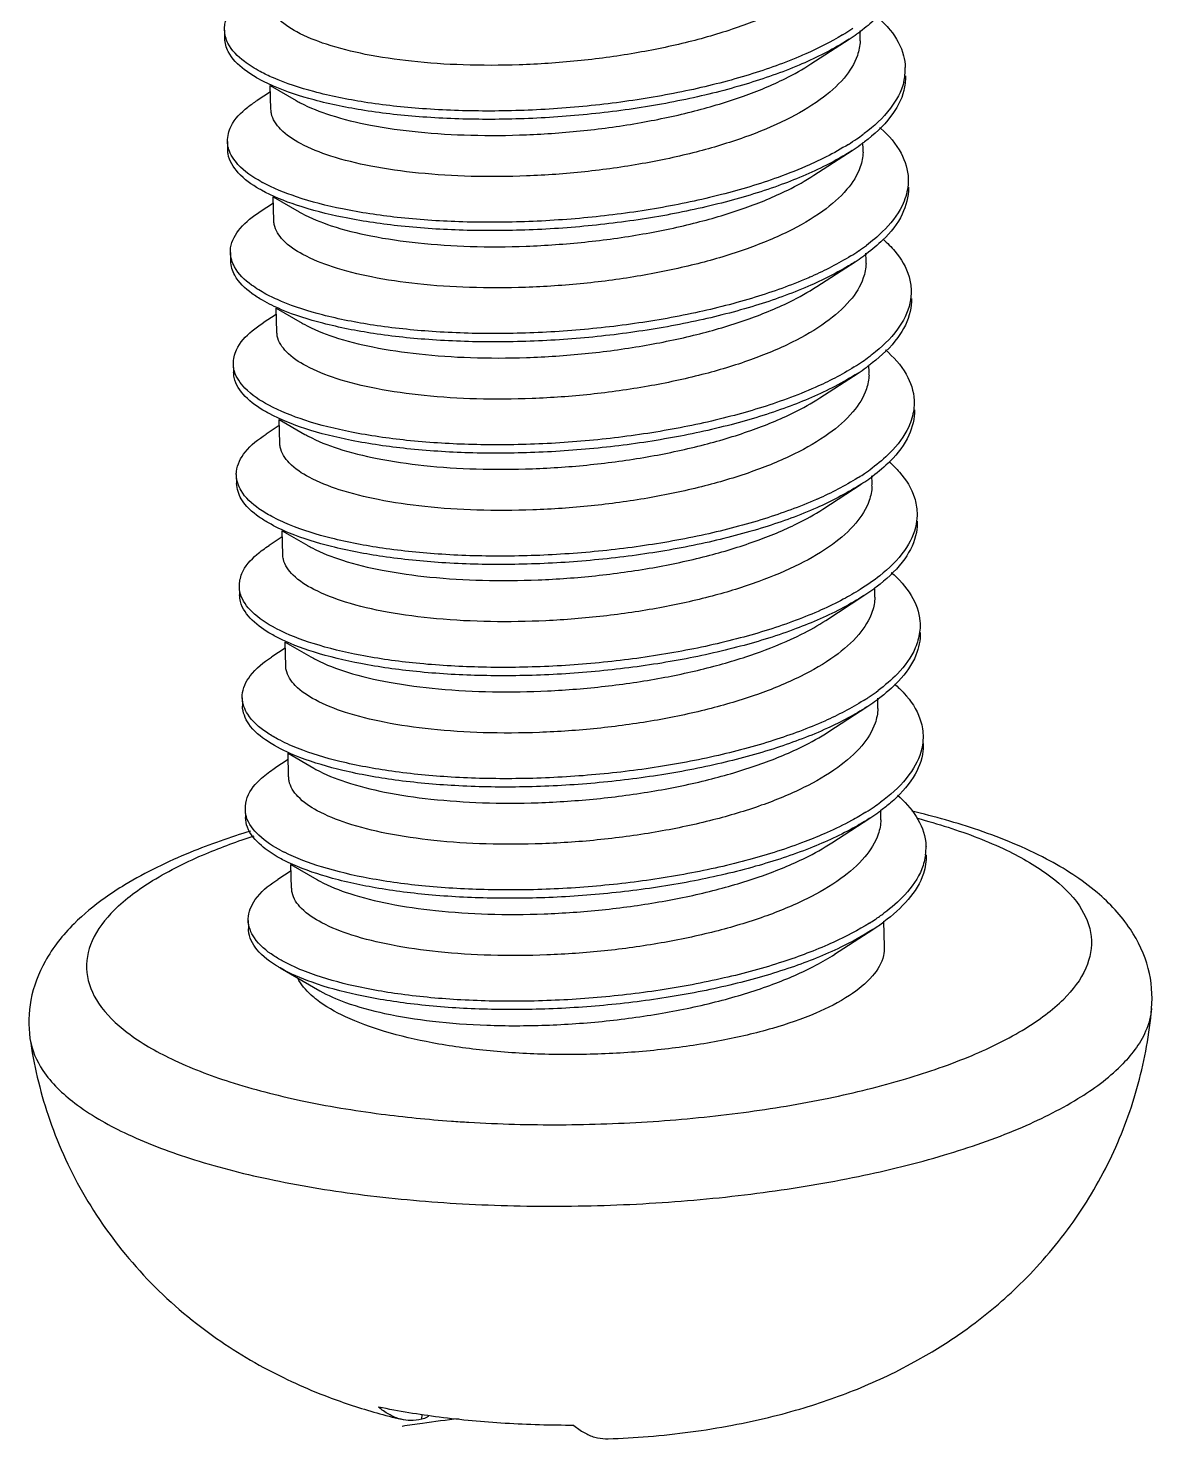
# Model space of a CAD drawing. Header units: millimetres. Extents: x 1779 to 2074, y -741 to -536.
# Drawn here: x 1887.199 to 1890.624, y -728.428 to -724.134 of the extents above; entities that cross this region are included whole.
import ezdxf

# ---------------------------------------------------------------- set-up
doc = ezdxf.new("R2010")
doc.units = ezdxf.units.MM
doc.layers.add('3_ALL_AXES', color=7, linetype='Continuous')

msp = doc.modelspace()

# ---------------------------------------------------------------- linework, layer by layer
at = {"color": 7, "linetype": 'Continuous'}
for p, q in [((1887.7968, -724.1399), (1887.7975, -724.1653)), ((1889.5833, -724.243), (1889.6996, -724.1675)), ((1887.9369, -724.3278), (1887.8966, -724.3539)), ((1887.9364, -724.309), (1888.015, -724.3543)), ((1887.8058, -724.4787), (1887.8065, -724.5041)), ((1889.5923, -724.5818), (1889.7086, -724.5063)), ((1887.9459, -724.6665), (1887.9056, -724.6927)), ((1887.9454, -724.6478), (1888.0241, -724.6931)), ((1887.8149, -724.8174), (1887.8155, -724.8428)), ((1889.6013, -724.9206), (1889.7176, -724.8451)), ((1887.9549, -725.0053), (1887.9146, -725.0314)), ((1887.9544, -724.9865), (1888.0331, -725.0319)), ((1887.8239, -725.1562), (1887.8246, -725.1816)), ((1889.6103, -725.2593), (1889.7267, -725.1838)), ((1887.9639, -725.344), (1887.9236, -725.3702)), ((1887.9634, -725.3253), (1888.0421, -725.3706)), ((1887.8329, -725.4949), (1887.8336, -725.5203)), ((1889.6194, -725.5981), (1889.7357, -725.5226)), ((1887.9729, -725.6828), (1887.9327, -725.7089)), ((1887.9725, -725.6641), (1888.0511, -725.7094)), ((1887.8419, -725.8337), (1887.8426, -725.8591)), ((1889.6284, -725.9368), (1889.7447, -725.8613)), ((1887.9815, -726.0028), (1888.0602, -726.0481)), ((1887.982, -726.0216), (1887.9417, -726.0477)), ((1887.8509, -726.1725), (1887.8516, -726.1979)), ((1889.6374, -726.2756), (1889.7537, -726.2001)), ((1887.9905, -726.3416), (1888.0692, -726.3869)), ((1887.991, -726.3603), (1887.9507, -726.3865)), ((1887.86, -726.5112), (1887.8606, -726.5366)), ((1889.6464, -726.6144), (1889.7627, -726.5389)), ((1887.9995, -726.6803), (1888.0782, -726.7257)), ((1888, -726.6991), (1887.9597, -726.7252)), ((1887.869, -726.85), (1887.8697, -726.8754)), ((1889.6554, -726.9531), (1889.7718, -726.8776)), ((1887.9669, -726.9951), (1888.0872, -727.0644)), ((1889.8395, -728.2252), (1889.8994, -728.193)), ((1889.8994, -728.193), (1889.9437, -728.1687)), ((1888.3979, -728.3689), (1888.3993, -728.3539))]:
    msp.add_line(p, q, dxfattribs=at)
for centre, radius, start, end in [((1889.2639, -723.4686), 0.8018, 301.2179, 301.8058), ((1889.309, -723.5407), 0.7167, 301.776, 304.1068), ((1889.3404, -723.6125), 0.6611, 302.9069, 305.4063), ((1889.3788, -723.667), 0.5945, 305.432, 306.6727), ((1889.5863, -724.1668), 0.1468, 357.6862, 1.1945), ((1889.7022, -724.2584), 0.1682, 346.3402, 1.4403), ((1889.3599, -723.9426), 0.641, 304.4959, 306.5108), ((1889.3247, -723.8913), 0.7032, 301.9868, 304.485), ((1889.3421, -723.9417), 0.6732, 302.9879, 305.5114), ((1889.3675, -723.9776), 0.6291, 305.5304, 306.5003), ((1889.5953, -724.5055), 0.1468, 357.649, 1.1581), ((1888.1526, -724.1576), 0.5066, 241.2122, 241.6898), ((1889.3833, -724.301), 0.6167, 304.0537, 306.7071), ((1889.3217, -724.21), 0.7265, 301.7776, 304.0536), ((1889.3561, -724.2863), 0.6655, 302.9054, 305.3774), ((1889.3972, -724.3447), 0.5942, 305.4039, 306.6764), ((1889.6044, -724.8443), 0.1467, 357.683, 1.1942), ((1889.3814, -724.6253), 0.6347, 304.4637, 306.571), ((1889.3443, -724.571), 0.7005, 301.9564, 304.4534), ((1889.3628, -724.6232), 0.6684, 302.981, 305.5149), ((1889.3894, -724.6607), 0.6224, 305.5347, 306.5386), ((1889.6116, -725.183), 0.1485, 357.7426, 1.1502), ((1889.3993, -724.9755), 0.6203, 304.004, 306.6798), ((1889.3136, -724.8466), 0.7751, 302.1008, 302.4145), ((1889.3433, -724.8929), 0.7202, 302.3971, 304.0226), ((1889.3705, -724.9584), 0.672, 302.9116, 305.3469), ((1889.4147, -725.0212), 0.5952, 305.3742, 306.6781), ((1889.6227, -725.5218), 0.1465, 357.6776, 1.1843), ((1889.3831, -725.304), 0.6644, 302.9716, 305.5123), ((1889.4109, -725.3433), 0.6162, 305.533, 306.5717), ((1889.6297, -725.8606), 0.1484, 357.7404, 1.1503), ((1888.1964, -725.4966), 0.5244, 242.2763, 242.6662), ((1889.3405, -725.5385), 0.7583, 302.1028, 303.0296), ((1889.3642, -725.5748), 0.7149, 303.0257, 303.9957), ((1889.4142, -725.6484), 0.626, 303.9628, 306.644), ((1889.4298, -725.6941), 0.6007, 305.3332, 306.6802), ((1889.3727, -725.6127), 0.7001, 302.9668, 305.2852), ((1889.6407, -726.1993), 0.1465, 357.6769, 1.1794), ((1889.3818, -725.9279), 0.6982, 301.8922, 304.3718), ((1889.4234, -725.9888), 0.6245, 304.3804, 306.6639), ((1889.4365, -726.0313), 0.6034, 305.5054, 306.6339), ((1889.4049, -725.9866), 0.6581, 302.9407, 305.4826), ((1889.648, -726.5381), 0.1482, 357.7288, 1.1511), ((1888.2112, -726.1802), 0.5175, 242.2416, 243.3707), ((1889.7702, -726.6285), 0.1635, 352.342, 1.0692), ((1889.3671, -726.2298), 0.7421, 302.0951, 303.6562), ((1889.409, -726.318), 0.667, 302.9532, 306.489), ((1889.4228, -726.3126), 0.6422, 303.6096, 306.5897), ((1889.0059, -732.7242), 4.3849, 97.9477, 98.7584), ((1889.0316, -732.9104), 4.5728, 96.5481, 97.9433)]:
    msp.add_arc(centre, radius, start, end, dxfattribs=at)
for points, start_tangent, end_tangent in [([(1889.8622, -723.9408), (1889.8623, -723.9469), (1889.8408, -724.0273), (1889.7793, -724.1058), (1889.7339, -724.1438)], (0.030602, -0.999532), (-0.801993, -0.597333)), ([(1889.6749, -723.947), (1889.6008, -724.0138), (1889.4944, -724.0763), (1889.3614, -724.1312), (1889.2104, -724.176), (1889.0467, -724.2102), (1888.872, -724.2338), (1888.6944, -724.2457), (1888.524, -724.2459), (1888.3661, -724.2349), (1888.2259, -724.2137), (1888.1076, -724.1832), (1888.017, -724.1452), (1887.9572, -724.1014), (1887.9305, -724.0537), (1887.9295, -724.0423)], (-0.644966, -0.764211), (-0.005676, 0.999984)), ([(1887.7972, -724.1399), (1887.7983, -724.1216), (1887.8299, -724.0629), (1887.8875, -724.0151)], (-0.0454, 0.998969), (0.841801, 0.539788)), ([(1889.785, -724.0989), (1889.8244, -724.1399), (1889.8654, -724.2179), (1889.8703, -724.2542)], (0.749333, -0.662193), (0.024766, -0.999693)), ([(1887.8076, -724.18), (1887.7972, -724.1399)], (-0.43724, 0.899345), (-0.0454, 0.998969)), ([(1889.6794, -724.1543), (1889.5676, -724.2121)], (-0.85518, -0.518332), (-0.914139, -0.405401)), ([(1887.8947, -724.285), (1887.8581, -724.2609), (1887.8083, -724.2054), (1887.7979, -724.1653)], (-0.86583, 0.500339), (-0.0454, 0.998969)), ([(1887.9055, -724.266), (1887.8575, -724.2355), (1887.8076, -724.18)], (-0.880791, 0.473504), (-0.43724, 0.899345)), ([(1889.6996, -724.1675), (1889.6801, -724.1797), (1889.5472, -724.2466), (1889.3859, -724.3042), (1889.2025, -724.3507), (1889.0044, -724.3846), (1888.7993, -724.4051), (1888.5955, -724.4117), (1888.4009, -724.4046), (1888.2234, -724.3846), (1888.0699, -724.3527), (1887.9465, -724.3108), (1887.8947, -724.285)], (-0.839251, -0.543745), (-0.86583, 0.500339)), ([(1889.733, -724.1727), (1889.7247, -724.2169), (1889.6839, -724.2858)], (-0.04021, -0.999191), (-0.644966, -0.764211)), ([(1889.5676, -724.2121), (1889.5466, -724.2212), (1889.3852, -724.2788), (1889.2019, -724.3253), (1889.0037, -724.3592), (1888.7987, -724.3797), (1888.5948, -724.3863), (1888.4003, -724.3792), (1888.2227, -724.3592), (1888.0692, -724.3273), (1887.9458, -724.2854), (1887.9055, -724.266)], (-0.914139, -0.405401), (-0.880791, 0.473504)), ([(1888.015, -724.3544), (1888.0278, -724.3613), (1888.1198, -724.3987), (1888.2415, -724.429), (1888.3868, -724.4499), (1888.5471, -724.4598), (1888.7164, -724.4585), (1888.8913, -724.4458), (1889.0657, -724.4213), (1889.2296, -724.386), (1889.3778, -724.3409), (1889.5052, -724.2873), (1889.5833, -724.2431)], (0.869453, -0.494016), (0.83819, 0.545378)), ([(1889.6839, -724.2858), (1889.611, -724.3517), (1889.5081, -724.4128), (1889.3811, -724.4662), (1889.2336, -724.5111), (1889.0696, -724.5465), (1888.8941, -724.5712), (1888.7172, -724.584), (1888.5481, -724.5851), (1888.3881, -724.575), (1888.2425, -724.5539), (1888.1204, -724.5232), (1888.0283, -724.4852), (1887.9679, -724.4419), (1887.9398, -724.394), (1887.9386, -724.3811)], (-0.644966, -0.764211), (-0.005313, 0.999986)), ([(1889.871, -724.2796), (1889.8663, -724.3235), (1889.8258, -724.4034), (1889.7462, -724.4801), (1889.7417, -724.4834)], (0.024766, -0.999693), (-0.803825, -0.594866)), ([(1889.8656, -724.2981), (1889.8251, -724.378), (1889.7455, -724.4547), (1889.7412, -724.4578)], (-0.237232, -0.971453), (-0.803615, -0.595149)), ([(1887.8061, -724.4787), (1887.8171, -724.4326), (1887.8676, -724.3747), (1887.8966, -724.354)], (-0.005447, 0.999985), (0.838112, 0.545498)), ([(1889.7919, -724.436), (1889.7957, -724.4393), (1889.8577, -724.5149), (1889.8796, -724.5929)], (0.75379, -0.657115), (0.027616, -0.999619)), ([(1887.8096, -724.5018), (1887.8072, -724.4915), (1887.8061, -724.4787)], (-0.289952, 0.957041), (-0.005447, 0.999985)), ([(1889.6972, -724.4877), (1889.6299, -724.5256), (1889.5787, -724.5499)], (-0.847953, -0.530071), (-0.913042, -0.407866)), ([(1887.9037, -724.6238), (1887.8388, -724.5741), (1887.8078, -724.5169), (1887.8068, -724.5041)], (-0.869784, 0.493433), (-0.005447, 0.999985)), ([(1887.9087, -724.6016), (1887.8381, -724.5487), (1887.8096, -724.5018)], (-0.876404, 0.481577), (-0.289952, 0.957041)), ([(1889.7086, -724.5063), (1889.6305, -724.551), (1889.4835, -724.6138), (1889.311, -724.6663), (1889.1197, -724.7071), (1888.9173, -724.7347), (1888.7118, -724.7487), (1888.5114, -724.7488), (1888.3239, -724.7355), (1888.1568, -724.7097), (1888.0168, -724.6729), (1887.9093, -724.627), (1887.9037, -724.6238)], (-0.838578, -0.544782), (-0.869784, 0.493433)), ([(1889.742, -724.5115), (1889.7335, -724.5562), (1889.6929, -724.6246)], (-0.040855, -0.999165), (-0.644966, -0.764211)), ([(1889.5787, -724.5499), (1889.4829, -724.5884), (1889.3103, -724.6409), (1889.1191, -724.6817), (1888.9167, -724.7093), (1888.7112, -724.7233), (1888.5107, -724.7234), (1888.3232, -724.7101), (1888.1561, -724.6843), (1888.0161, -724.6475), (1887.9124, -724.6036)], (-0.913042, -0.407866), (-0.880387, 0.474255)), ([(1888.024, -724.6931), (1888.0315, -724.6972), (1888.1221, -724.7353), (1888.2427, -724.7663), (1888.3868, -724.7877), (1888.5455, -724.7983), (1888.7159, -724.7977), (1888.8946, -724.7851), (1889.0713, -724.7606), (1889.2357, -724.7255), (1889.383, -724.681), (1889.5123, -724.6269), (1889.5923, -724.5818)], (0.869477, -0.493973), (0.83817, 0.545409)), ([(1889.6929, -724.6246), (1889.619, -724.6912), (1889.5128, -724.7537), (1889.38, -724.8086), (1889.2289, -724.8534), (1889.0652, -724.8876), (1888.891, -724.9112), (1888.7135, -724.9232), (1888.5431, -724.9234), (1888.3849, -724.9125), (1888.2445, -724.8913), (1888.1262, -724.8609), (1888.0355, -724.8229), (1887.9754, -724.7792), (1887.9486, -724.7314), (1887.9475, -724.7198)], (-0.644966, -0.764211), (-0.005527, 0.999985)), ([(1889.8783, -724.6174), (1889.8606, -724.6747), (1889.8014, -724.7534), (1889.7519, -724.7954)], (-0.13256, -0.991175), (-0.80135, -0.598196)), ([(1889.8803, -724.6183), (1889.8803, -724.6197), (1889.8613, -724.7001), (1889.8021, -724.7788), (1889.7521, -724.8212)], (0.027616, -0.999619), (-0.801946, -0.597396)), ([(1889.8796, -724.5929), (1889.8796, -724.5943), (1889.8783, -724.6174)], (0.027616, -0.999619), (-0.13256, -0.991175)), ([(1887.8152, -724.8174), (1887.8158, -724.8026), (1887.8449, -724.7438), (1887.9056, -724.6926)], (-0.047659, 0.998864), (0.842226, 0.539124)), ([(1889.8034, -724.7768), (1889.8388, -724.813), (1889.8821, -724.8907), (1889.8884, -724.9317)], (0.747923, -0.663786), (0.027151, -0.999631)), ([(1887.8275, -724.8609), (1887.8152, -724.8174)], (-0.468326, 0.883556), (-0.047659, 0.998864)), ([(1887.9128, -724.9625), (1887.8804, -724.9416), (1887.8282, -724.8863), (1887.8159, -724.8428)], (-0.865858, 0.500289), (-0.047659, 0.998864)), ([(1889.7176, -724.8451), (1889.705, -724.8531), (1889.574, -724.9204), (1889.4142, -724.9786), (1889.2319, -725.0258), (1889.0344, -725.0605), (1888.8296, -725.0818), (1888.6254, -725.0892), (1888.4301, -725.0829), (1888.2513, -725.0636), (1888.0962, -725.0324), (1887.9709, -724.9911), (1887.9128, -724.9625)], (-0.839251, -0.543745), (-0.865858, 0.500289)), ([(1889.7043, -724.8276), (1889.5854, -724.8897)], (-0.849791, -0.527119), (-0.914207, -0.405247)), ([(1887.9233, -724.9434), (1887.8797, -724.9162), (1887.8275, -724.8609)], (-0.880213, 0.47458), (-0.468326, 0.883556)), ([(1889.751, -724.8502), (1889.7427, -724.8945), (1889.7019, -724.9633)], (-0.040264, -0.999189), (-0.644966, -0.764211)), ([(1889.5854, -724.8897), (1889.5733, -724.895), (1889.4135, -724.9532), (1889.2312, -725.0004), (1889.0338, -725.0351), (1888.8289, -725.0564), (1888.6248, -725.0638), (1888.4294, -725.0575), (1888.2507, -725.0382), (1888.0955, -725.007), (1887.9702, -724.9657), (1887.9233, -724.9434)], (-0.914207, -0.405247), (-0.880213, 0.47458)), ([(1888.0331, -725.0319), (1888.0396, -725.0355), (1888.1298, -725.0736), (1888.2487, -725.1044), (1888.3896, -725.1258), (1888.5464, -725.1368), (1888.7167, -725.1367), (1888.8951, -725.1248), (1889.0714, -725.1009), (1889.2357, -725.0665), (1889.3863, -725.0218), (1889.5188, -724.967), (1889.6013, -724.9206)], (0.869555, -0.493836), (0.83815, 0.54544)), ([(1889.7019, -724.9633), (1889.629, -725.0292), (1889.5259, -725.0904), (1889.3987, -725.1439), (1889.2513, -725.1887), (1889.0872, -725.2241), (1888.9114, -725.2488), (1888.734, -725.2616), (1888.5647, -725.2626), (1888.4048, -725.2524), (1888.2593, -725.2312), (1888.1375, -725.2004), (1888.0457, -725.1624), (1887.9856, -725.1192), (1887.9579, -725.0714), (1887.9566, -725.0586)], (-0.644966, -0.764211), (-0.005455, 0.999985)), ([(1889.8848, -724.9709), (1889.8467, -725.0508), (1889.7693, -725.1278), (1889.7596, -725.1351)], (-0.20978, -0.977749), (-0.802972, -0.596017)), ([(1889.8891, -724.9571), (1889.8855, -724.9963), (1889.8474, -725.0762), (1889.77, -725.1532), (1889.7599, -725.1608)], (0.027151, -0.999631), (-0.803424, -0.595408)), ([(1889.8884, -724.9317), (1889.8848, -724.9709)], (0.027151, -0.999631), (-0.20978, -0.977749)), ([(1887.8242, -725.1562), (1887.8334, -725.1136), (1887.8816, -725.0556), (1887.9146, -725.0315)], (-0.006267, 0.99998), (0.83796, 0.545732)), ([(1889.8099, -725.1134), (1889.8732, -725.1878), (1889.8975, -725.267), (1889.8976, -725.2704)], (0.754516, -0.656281), (0.024213, -0.999707)), ([(1887.8276, -725.1793), (1887.8259, -725.1725), (1887.8242, -725.1562)], (-0.282818, 0.959174), (-0.006267, 0.99998)), ([(1887.9218, -725.3014), (1887.8599, -725.2549), (1887.8266, -725.1979), (1887.8249, -725.1816)], (-0.869599, 0.493759), (-0.006267, 0.99998)), ([(1887.9321, -725.282), (1887.8592, -725.2295), (1887.8276, -725.1793)], (-0.882539, 0.470239), (-0.282818, 0.959174)), ([(1889.7267, -725.1838), (1889.6564, -725.2245), (1889.5111, -725.2878), (1889.3398, -725.3411), (1889.1495, -725.3825), (1888.9475, -725.411), (1888.742, -725.4258), (1888.541, -725.4267), (1888.3525, -725.4142), (1888.184, -725.3891), (1888.0422, -725.3529), (1887.9327, -725.3074), (1887.9218, -725.3014)], (-0.838633, -0.544697), (-0.869599, 0.493759)), ([(1889.7151, -725.1654), (1889.6557, -725.1991), (1889.5965, -725.2276)], (-0.848225, -0.529637), (-0.913169, -0.407581)), ([(1889.5965, -725.2276), (1889.5104, -725.2624), (1889.3392, -725.3157), (1889.1488, -725.3571), (1888.9468, -725.3856), (1888.7413, -725.4004), (1888.5403, -725.4013), (1888.3518, -725.3888), (1888.1834, -725.3637), (1888.0416, -725.3275), (1887.9321, -725.282)], (-0.913169, -0.407581), (-0.882539, 0.470239)), ([(1889.76, -725.1889), (1889.752, -725.2323), (1889.711, -725.3021)], (-0.039248, -0.99923), (-0.644966, -0.764211)), ([(1888.0421, -725.3707), (1888.0518, -725.376), (1888.1433, -725.4139), (1888.2621, -725.4441), (1888.4044, -725.4652), (1888.5639, -725.4758), (1888.7349, -725.4752), (1888.9115, -725.4628), (1889.0845, -725.439), (1889.249, -725.4042), (1889.3996, -725.359), (1889.5307, -725.3043), (1889.6103, -725.2593)], (0.869764, -0.493468), (0.838174, 0.545403)), ([(1889.8976, -725.2704), (1889.8963, -725.2951)], (0.024213, -0.999707), (-0.133168, -0.991094)), ([(1889.711, -725.3021), (1889.6378, -725.3682), (1889.5329, -725.4302), (1889.401, -725.485), (1889.2503, -725.5301), (1889.0862, -725.5646), (1888.9133, -725.5883), (1888.7366, -725.6006), (1888.5659, -725.6011), (1888.4068, -725.5904), (1888.2649, -725.5693), (1888.1465, -725.5391), (1888.0552, -725.5014), (1887.9943, -725.4576), (1887.9667, -725.4094), (1887.9656, -725.3973)], (-0.644966, -0.764211), (-0.005009, 0.999987)), ([(1889.8963, -725.2951), (1889.8809, -725.3474), (1889.824, -725.4263), (1889.7698, -725.473)], (-0.133168, -0.991094), (-0.801603, -0.597856)), ([(1889.8983, -725.2959), (1889.8816, -725.3729), (1889.8247, -725.4517), (1889.7703, -725.4986)], (0.024213, -0.999707), (-0.80192, -0.597432)), ([(1887.8331, -725.4949), (1887.8334, -725.4836), (1887.8601, -725.4248), (1887.9236, -725.3702)], (-0.047273, 0.998882), (0.842217, 0.539139)), ([(1889.821, -725.4539), (1889.853, -725.486), (1889.8987, -725.5635), (1889.9064, -725.6092)], (0.748738, -0.662866), (0.029481, -0.999565)), ([(1887.8475, -725.5418), (1887.8331, -725.4949)], (-0.498339, 0.866983), (-0.047273, 0.998882)), ([(1887.9309, -725.64), (1887.9027, -725.6222), (1887.8482, -725.5673), (1887.8338, -725.5203)], (-0.86608, 0.499906), (-0.047273, 0.998882)), ([(1889.7357, -725.5226), (1889.7298, -725.5263), (1889.6007, -725.5942), (1889.4424, -725.653), (1889.2613, -725.7009), (1889.0645, -725.7364), (1888.8598, -725.7584), (1888.6554, -725.7667), (1888.4593, -725.7612), (1888.2794, -725.7426), (1888.1227, -725.7121), (1887.9954, -725.6713), (1887.9309, -725.64)], (-0.839177, -0.543859), (-0.86608, 0.499906)), ([(1889.7255, -725.5032), (1889.6032, -725.5674)], (-0.847112, -0.531415), (-0.914233, -0.405189)), ([(1889.769, -725.5278), (1889.7607, -725.5721), (1889.72, -725.6408)], (-0.040357, -0.999185), (-0.644966, -0.764211)), ([(1887.9411, -725.6207), (1887.902, -725.5968), (1887.8475, -725.5418)], (-0.87981, 0.475326), (-0.498339, 0.866983)), ([(1889.6032, -725.5674), (1889.6, -725.5688), (1889.4417, -725.6276), (1889.2606, -725.6755), (1889.0638, -725.711), (1888.8591, -725.733), (1888.6547, -725.7413), (1888.4586, -725.7358), (1888.2787, -725.7172), (1888.122, -725.6867), (1887.9948, -725.6459), (1887.9411, -725.6207)], (-0.914233, -0.405189), (-0.87981, 0.475326)), ([(1888.0511, -725.7095), (1888.064, -725.7165), (1888.156, -725.7538), (1888.2775, -725.7841), (1888.4228, -725.8049), (1888.583, -725.8148), (1888.7525, -725.8136), (1888.9272, -725.8008), (1889.1015, -725.7764), (1889.2655, -725.7411), (1889.4138, -725.6959), (1889.5413, -725.6423), (1889.6194, -725.5981)], (0.869443, -0.494033), (0.838191, 0.545376)), ([(1889.9064, -725.6092), (1889.9038, -725.6436)], (0.029481, -0.999565), (-0.181931, -0.983311)), ([(1889.72, -725.6408), (1889.6489, -725.7054), (1889.5485, -725.7657), (1889.4243, -725.8187), (1889.282, -725.863), (1889.1228, -725.8984), (1888.9511, -725.9239), (1888.7759, -725.9381), (1888.6072, -725.9406)], (-0.644966, -0.764211), (-0.999841, 0.017805)), ([(1889.9038, -725.6436), (1889.8681, -725.7237), (1889.7929, -725.8009), (1889.7329, -725.843)], (-0.181931, -0.983311), (-0.848509, -0.529181)), ([(1889.9071, -725.6346), (1889.9045, -725.669), (1889.8688, -725.7491), (1889.7936, -725.8263), (1889.7781, -725.8382)], (0.029481, -0.999565), (-0.803076, -0.595876)), ([(1887.8424, -725.8337), (1887.8499, -725.7946), (1887.8957, -725.7365), (1887.9327, -725.7089)], (-0.009554, 0.999954), (0.838027, 0.545629)), ([(1888.6072, -725.9406), (1888.4429, -725.9319), (1888.2924, -725.9116), (1888.1654, -725.881), (1888.0692, -725.8427), (1888.0061, -725.7991), (1887.9763, -725.7507), (1887.9747, -725.7361)], (-0.999841, 0.017805), (-0.005522, 0.999985)), ([(1889.8279, -725.7909), (1889.8885, -725.8607), (1889.9153, -725.9398), (1889.9157, -725.948)], (0.75506, -0.655656), (0.02163, -0.999766)), ([(1887.8457, -725.8568), (1887.8448, -725.8534), (1887.8424, -725.8337)], (-0.276339, 0.96106), (-0.009554, 0.999954)), ([(1887.9398, -725.9789), (1887.8816, -725.9361), (1887.8456, -725.8794), (1887.8431, -725.8591)], (-0.868976, 0.494855), (-0.010436, 0.999946)), ([(1887.9524, -725.9608), (1887.8805, -725.9103), (1887.8457, -725.8568)], (-0.885185, 0.465238), (-0.276339, 0.96106)), ([(1889.7447, -725.8614), (1889.6821, -725.898), (1889.5385, -725.9619), (1889.3686, -726.0158), (1889.1792, -726.058), (1888.9777, -726.0872), (1888.7721, -726.1028), (1888.5707, -726.1046)], (-0.838711, -0.544576), (-0.999662, 0.025987)), ([(1889.7329, -725.843), (1889.6814, -725.8726), (1889.6143, -725.9052)], (-0.848509, -0.529181), (-0.913311, -0.407263)), ([(1889.778, -725.8664), (1889.7701, -725.9098), (1889.729, -725.9796)], (-0.039286, -0.999228), (-0.644966, -0.764211)), ([(1889.6143, -725.9052), (1889.5378, -725.9365), (1889.3679, -725.9904), (1889.1785, -726.0325), (1888.977, -726.0618), (1888.7715, -726.0774), (1888.57, -726.0791)], (-0.913311, -0.407263), (-0.999662, 0.025987)), ([(1888.6129, -726.1541), (1888.7813, -726.1515), (1888.9563, -726.1374), (1889.1279, -726.112), (1889.2869, -726.0766), (1889.4292, -726.0324), (1889.554, -725.9792), (1889.6284, -725.9369)], (0.999841, -0.017805), (0.838212, 0.545344)), ([(1889.9157, -725.948), (1889.9142, -725.9727)], (0.02163, -0.999766), (-0.132938, -0.991124)), ([(1888.5707, -726.1046), (1888.3815, -726.0928), (1888.2119, -726.0685), (1888.0685, -726.033), (1887.9569, -725.9882), (1887.9398, -725.9789)], (-0.999662, 0.025987), (-0.868976, 0.494855)), ([(1888.57, -726.0791), (1888.3806, -726.0674), (1888.2107, -726.043), (1888.0672, -726.0074), (1887.9556, -725.9624)], (-0.999662, 0.025987), (-0.888331, 0.459204)), ([(1889.729, -725.9796), (1889.656, -726.0456), (1889.5515, -726.1075), (1889.4199, -726.1623), (1889.2693, -726.2073), (1889.1052, -726.242), (1888.9324, -726.2657), (1888.756, -726.278), (1888.5853, -726.2787), (1888.426, -726.2681), (1888.2836, -726.247), (1888.1651, -726.2169), (1888.0737, -726.1792), (1888.0126, -726.1353), (1887.9848, -726.0872), (1887.9837, -726.0748)], (-0.644966, -0.764211), (-0.004894, 0.999988)), ([(1889.9142, -725.9727), (1889.9011, -726.0202), (1889.8465, -726.0993), (1889.7878, -726.1506)], (-0.132938, -0.991124), (-0.801944, -0.597399)), ([(1889.9163, -725.9734), (1889.903, -726.0426), (1889.8501, -726.1216), (1889.7886, -726.1759)], (0.02056, -0.999789), (-0.801882, -0.597483)), ([(1887.8511, -726.1725), (1887.8511, -726.1646), (1887.8755, -726.1057), (1887.9398, -726.0489), (1887.9417, -726.0477)], (-0.043994, 0.999032), (0.84165, 0.540023)), ([(1888.0601, -726.0482), (1888.0753, -726.0564), (1888.1716, -726.0946), (1888.2985, -726.1251), (1888.4488, -726.1453), (1888.6129, -726.1541)], (0.869186, -0.494486), (0.999841, -0.017805)), ([(1889.8381, -726.1306), (1889.8671, -726.1591), (1889.9152, -726.2363), (1889.9245, -726.2867)], (0.750447, -0.66093), (0.031509, -0.999503)), ([(1887.8677, -726.2227), (1887.8511, -726.1725)], (-0.527205, 0.849738), (-0.043994, 0.999032)), ([(1887.9489, -726.3175), (1887.9298, -726.3059), (1887.8707, -726.2516), (1887.8517, -726.1979)], (-0.866964, 0.498371), (-0.037386, 0.999301)), ([(1889.7537, -726.2001), (1889.6333, -726.2652), (1889.478, -726.3249), (1889.2992, -726.3739), (1889.104, -726.4107), (1888.9002, -726.4342), (1888.6957, -726.444), (1888.4986, -726.44), (1888.3168, -726.4229), (1888.1573, -726.3937), (1888.0266, -726.354), (1887.9489, -726.3175)], (-0.838865, -0.54434), (-0.866964, 0.498371)), ([(1889.7434, -726.1808), (1889.6251, -726.2432)], (-0.847071, -0.53148), (-0.912773, -0.408467)), ([(1889.7871, -726.2053), (1889.7787, -726.2496), (1889.738, -726.3184)], (-0.04037, -0.999185), (-0.644966, -0.764211)), ([(1887.9588, -726.2981), (1887.9245, -726.2774), (1887.8677, -726.2227)], (-0.879578, 0.475754), (-0.527205, 0.849738)), ([(1889.6251, -726.2432), (1889.4698, -726.3019), (1889.2899, -726.3505), (1889.0938, -726.3867), (1888.8894, -726.4096), (1888.6847, -726.4187), (1888.4879, -726.414), (1888.3068, -726.3962), (1888.1485, -726.3663), (1888.0194, -726.3261), (1887.9588, -726.2981)], (-0.912773, -0.408467), (-0.879578, 0.475754)), ([(1888.0692, -726.3869), (1888.0756, -726.3905), (1888.1657, -726.4286), (1888.2847, -726.4595), (1888.4258, -726.4808), (1888.5824, -726.4918), (1888.7526, -726.4918), (1888.9311, -726.4798), (1889.1077, -726.4559), (1889.2721, -726.4215), (1889.4226, -726.3767), (1889.555, -726.3219), (1889.6374, -726.2756)], (0.869535, -0.493871), (0.838151, 0.545439)), ([(1889.9245, -726.2867), (1889.9227, -726.3164)], (0.031509, -0.999503), (-0.153735, -0.988112)), ([(1889.738, -726.3184), (1889.6649, -726.3844), (1889.5609, -726.446), (1889.432, -726.4999), (1889.2846, -726.5445), (1889.12, -726.5797), (1888.9432, -726.6043), (1888.7642, -726.6168), (1888.5936, -726.6174), (1888.4349, -726.6068), (1888.2907, -726.5853), (1888.1701, -726.5543), (1888.0795, -726.5162), (1888.0205, -726.473), (1887.9938, -726.4258), (1887.9927, -726.4136)], (-0.644966, -0.764211), (-0.00612, 0.999981)), ([(1889.9227, -726.3164), (1889.8894, -726.3965), (1889.8165, -726.474), (1889.7963, -726.4897)], (-0.153735, -0.988112), (-0.801963, -0.597373)), ([(1889.9252, -726.3121), (1889.9244, -726.3347), (1889.8947, -726.4147), (1889.8255, -726.4924), (1889.7965, -726.5155)], (0.033442, -0.999441), (-0.802418, -0.596763)), ([(1887.8605, -726.5112), (1887.8665, -726.4756), (1887.9099, -726.4173), (1887.9507, -726.3864)], (-0.014779, 0.999891), (0.838325, 0.54517)), ([(1889.8465, -726.4688), (1889.9037, -726.5337), (1889.9329, -726.6126), (1889.9337, -726.6255)], (0.75436, -0.656461), (0.020026, -0.999799)), ([(1887.8638, -726.5345), (1887.8605, -726.5112)], (-0.271434, 0.962457), (-0.014779, 0.999891)), ([(1887.9579, -726.6564), (1887.9093, -726.6225), (1887.8668, -726.5664), (1887.8612, -726.5366)], (-0.86701, 0.49829), (-0.027862, 0.999612)), ([(1887.9702, -726.6382), (1887.9019, -726.5911), (1887.8638, -726.5345)], (-0.884803, 0.465966), (-0.271434, 0.962457)), ([(1889.7628, -726.5389), (1889.7193, -726.565), (1889.5806, -726.6301), (1889.4147, -726.6856), (1889.2281, -726.7296), (1889.0283, -726.761), (1888.8232, -726.7788), (1888.6209, -726.7827), (1888.4292, -726.7731), (1888.256, -726.7508), (1888.1078, -726.717), (1887.9908, -726.6736), (1887.9579, -726.6564)], (-0.838975, -0.544171), (-0.86701, 0.49829)), ([(1889.7507, -726.5207), (1889.707, -726.5461), (1889.6321, -726.5829)], (-0.848797, -0.528718), (-0.913463, -0.406922)), ([(1889.7961, -726.544), (1889.7881, -726.5875), (1889.7471, -726.6571)], (-0.039484, -0.99922), (-0.644966, -0.764211)), ([(1889.6321, -726.5829), (1889.5651, -726.6105), (1889.3967, -726.665), (1889.2082, -726.7079), (1889.0072, -726.738), (1888.8016, -726.7544), (1888.5997, -726.7569), (1888.4093, -726.746), (1888.2381, -726.7223), (1888.0929, -726.6873), (1887.9793, -726.6429)], (-0.913463, -0.406922), (-0.893813, 0.44844)), ([(1888.0782, -726.7257), (1888.0877, -726.7309), (1888.1791, -726.7688), (1888.2978, -726.799), (1888.4399, -726.8202), (1888.5993, -726.8308), (1888.7703, -726.8302), (1888.947, -726.8179), (1889.1201, -726.7941), (1889.2845, -726.7594), (1889.4352, -726.7142), (1889.5665, -726.6595), (1889.6464, -726.6144)], (0.869769, -0.493459), (0.838171, 0.545408)), ([(1889.7471, -726.6571), (1889.6743, -726.7229), (1889.5711, -726.7842), (1889.4408, -726.8388), (1889.2908, -726.884), (1889.1267, -726.9189), (1888.954, -726.9429), (1888.7787, -726.9554), (1888.6081, -726.9563), (1888.4483, -726.946), (1888.3046, -726.925), (1888.1852, -726.895), (1888.0934, -726.8575), (1888.0316, -726.8138), (1888.003, -726.7654), (1888.0017, -726.7523)], (-0.644966, -0.764211), (-0.004704, 0.999989)), ([(1889.9322, -726.6503), (1889.9211, -726.693), (1889.8689, -726.7722), (1889.8056, -726.8283)], (-0.131997, -0.99125), (-0.802354, -0.596848)), ([(1889.9342, -726.6509), (1889.9259, -726.7071), (1889.8794, -726.7865), (1889.8056, -726.8542)], (0.020124, -0.999797), (-0.803483, -0.595328)), ([(1887.869, -726.85), (1887.869, -726.8456), (1887.8909, -726.7867), (1887.953, -726.7297), (1887.9597, -726.7253)], (-0.037843, 0.999284), (0.840935, 0.541137)), ([(1887.888, -726.9036), (1887.869, -726.85)], (-0.554864, 0.831941), (-0.037843, 0.999284)), ([(1889.7613, -726.8584), (1889.653, -726.9162), (1889.643, -726.9208)], (-0.847095, -0.531441), (-0.91275, -0.408519)), ([(1887.9669, -726.9951), (1887.9611, -726.9917), (1887.8957, -726.9383), (1887.87, -726.8808), (1887.8697, -726.8754)], (-0.868676, 0.49538), (-0.013363, 0.999911)), ([(1887.9766, -726.9754), (1887.9472, -726.958), (1887.888, -726.9036)], (-0.8795, 0.475899), (-0.554864, 0.831941)), ([(1889.7718, -726.8776), (1889.674, -726.9321), (1889.5231, -726.9934), (1889.3477, -727.0443), (1889.1547, -727.0831), (1888.9517, -727.1089), (1888.7467, -727.1209), (1888.5479, -727.1191), (1888.3631, -727.104), (1888.1996, -727.0767), (1888.0638, -727.0387), (1887.9669, -726.9951)], (-0.838572, -0.54479), (-0.868676, 0.49538)), ([(1889.643, -726.9208), (1889.4978, -726.9762), (1889.3191, -727.0255), (1889.1237, -727.0625), (1888.9196, -727.0862), (1888.7147, -727.0961), (1888.5172, -727.0922), (1888.335, -727.0751), (1888.1752, -727.0459), (1888.0442, -727.0062), (1887.9766, -726.9754)], (-0.91275, -0.408519), (-0.8795, 0.475899)), ([(1889.8064, -726.9302), (1889.8039, -726.9575), (1889.7704, -727.0194), (1889.7007, -727.0786), (1889.5978, -727.1325), (1889.4659, -727.179), (1889.3107, -727.2161), (1889.1386, -727.2422), (1888.9568, -727.2563), (1888.7729, -727.2577), (1888.5946, -727.2464), (1888.4295, -727.2229), (1888.2843, -727.1881), (1888.1652, -727.1435), (1888.0771, -727.091), (1888.0673, -727.083)], (0.031051, -0.999518), (-0.764175, 0.645009)), ([(1888.0873, -727.0644), (1888.1652, -727.0997), (1888.2848, -727.1332), (1888.4305, -727.1569), (1888.5962, -727.1692), (1888.7749, -727.1691), (1888.9591, -727.1563), (1889.141, -727.1308), (1889.3129, -727.0931), (1889.4676, -727.0445), (1889.5985, -726.9865), (1889.6555, -726.9531)], (0.868063, -0.496455), (0.838418, 0.545028)), ([(1888.0673, -727.083), (1888.0238, -727.0327), (1888.021, -727.0275)], (-0.764175, 0.645009), (-0.454381, 0.890807)), ([(1888.3353, -728.3689), (1888.3294, -728.3674), (1888.2973, -728.3537), (1888.2665, -728.3317)], (-0.9727, 0.232065), (-0.753914, 0.656973)), ([(1888.8615, -728.3874), (1888.6517, -728.3814), (1888.4512, -728.3626), (1888.2665, -728.3317)], (-0.999997, -0.002484), (-0.978593, 0.205805)), ([(1888.4182, -728.3576), (1888.414, -728.362), (1888.3979, -728.3689)], (-0.584588, -0.81133), (-0.975161, -0.221497)), ([(1888.3979, -728.3689), (1888.3629, -728.3725), (1888.3353, -728.3689)], (-0.975161, -0.221497), (-0.9727, 0.232065)), ([(1888.8615, -728.3874), (1888.8924, -728.4095), (1888.9245, -728.4231), (1888.9579, -728.4282), (1888.9658, -728.4282)], (0.753914, -0.656973), (0.999387, 0.035012))]:
    msp.add_spline(points, degree=3, dxfattribs=dict(at, start_tangent=start_tangent, end_tangent=end_tangent))
at = {"layer": '3_ALL_AXES', "color": 7, "linetype": 'Continuous'}
for p, q in [((1889.7331, -724.1638), (1889.7326, -724.142)), ((1887.9383, -724.3811), (1887.9364, -724.309)), ((1889.7422, -724.5025), (1889.7416, -724.4832)), ((1887.9473, -724.7198), (1887.9454, -724.6478)), ((1889.7512, -724.8413), (1889.7506, -724.8192)), ((1887.9563, -725.0586), (1887.9544, -724.9865)), ((1889.7602, -725.18), (1889.7597, -725.1605)), ((1887.9653, -725.3973), (1887.9634, -725.3253)), ((1889.7692, -725.5188), (1889.7686, -725.4964)), ((1887.9744, -725.7361), (1887.9725, -725.6641)), ((1889.7782, -725.8576), (1889.7777, -725.8377)), ((1887.9834, -726.0749), (1887.9815, -726.0028)), ((1889.7873, -726.1963), (1889.7867, -726.1733)), ((1887.9924, -726.4136), (1887.9905, -726.3416)), ((1889.7963, -726.5351), (1889.7957, -726.5144)), ((1888.0014, -726.7524), (1887.9995, -726.6803)), ((1889.8068, -726.9302), (1889.8048, -726.853))]:
    msp.add_line(p, q, dxfattribs=at)
msp.add_arc((1888.7865, -726.4808), 1.9413, 254.2983, 256.5605, dxfattribs=at)
for points, start_tangent, end_tangent in [([(1890.6208, -727.1183), (1890.6104, -726.9965), (1890.5561, -726.8771), (1890.4547, -726.7654), (1890.3004, -726.6633), (1890.0942, -726.576), (1889.8906, -726.5177)], (0.086943, 0.996213), (-0.972879, 0.231316)), ([(1889.9075, -726.5393), (1890.0009, -726.5668), (1890.179, -726.6366), (1890.3138, -726.7172), (1890.4007, -726.8059), (1890.4367, -726.8997), (1890.4206, -726.9953), (1890.353, -727.0895)], (0.965872, -0.259019), (-0.708386, -0.705825)), ([(1887.8766, -726.5782), (1887.6927, -726.6433), (1887.4936, -726.742), (1887.4331, -726.7817)], (-0.956216, -0.292662), (-0.814773, -0.57978)), ([(1887.4612, -726.8187), (1887.5781, -726.7292), (1887.7402, -726.6472), (1887.8876, -726.5927)], (0.708386, 0.705825), (0.951042, 0.309061)), ([(1887.4331, -726.7817), (1887.3387, -726.8606)], (-0.814773, -0.57978), (-0.708386, -0.705825)), ([(1887.4612, -726.8187), (1887.3936, -726.9129), (1887.3775, -727.0085), (1887.4136, -727.1023), (1887.5004, -727.191), (1887.6352, -727.2716), (1887.8133, -727.3415), (1888.0287, -727.3981), (1888.2739, -727.4396), (1888.488, -727.4611)], (-0.708386, -0.705825), (0.997384, -0.072292)), ([(1887.3387, -726.8606), (1887.2507, -726.9749), (1887.2074, -727.0927), (1887.2046, -727.2093)], (-0.708386, -0.705825), (0.139848, -0.990173)), ([(1888.488, -727.4611), (1888.5408, -727.4646), (1888.8201, -727.4722), (1889.1023, -727.4621), (1889.3779, -727.4348), (1889.6375, -727.3911), (1889.8722, -727.3325), (1890.0741, -727.261), (1890.2362, -727.1791), (1890.353, -727.0895)], (0.997384, -0.072292), (0.708386, 0.705825)), ([(1890.2299, -727.948), (1890.3814, -727.7688), (1890.4995, -727.5667), (1890.58, -727.3479), (1890.6208, -727.1183)], (0.708386, 0.705825), (0.086943, 0.996213)), ([(1890.6206, -727.1183), (1890.6026, -727.1876), (1890.5271, -727.2928)], (-0.09283, -0.995682), (-0.708386, -0.705825)), ([(1887.2046, -727.2093), (1887.244, -727.3071), (1887.341, -727.4061), (1887.4915, -727.4962), (1887.6905, -727.5742), (1887.931, -727.6374), (1888.2049, -727.6838), (1888.5029, -727.7117), (1888.8149, -727.7202), (1889.1301, -727.709), (1889.438, -727.6784), (1889.7279, -727.6296), (1889.99, -727.5642), (1890.2155, -727.4843), (1890.3965, -727.3928), (1890.5271, -727.2928)], (0.139685, -0.990196), (0.708386, 0.705825)), ([(1887.2046, -727.2093), (1887.2598, -727.4433), (1887.3643, -727.6771), (1887.5164, -727.8921), (1887.7114, -728.0774), (1887.9162, -728.2112), (1888.1125, -728.3008), (1888.2611, -728.3496)], (0.139848, -0.990173), (0.962612, -0.270883)), ([(1889.9437, -728.1687), (1890.0733, -728.0827), (1890.2299, -727.948)], (0.860449, 0.509537), (0.708386, 0.705825)), ([(1888.9658, -728.4282), (1889.0877, -728.4212), (1889.3441, -728.3869), (1889.5628, -728.3337), (1889.7473, -728.2674), (1889.8395, -728.2252)], (0.99942, 0.034048), (0.89616, 0.443732))]:
    msp.add_spline(points, degree=3, dxfattribs=dict(at, start_tangent=start_tangent, end_tangent=end_tangent))

doc.saveas('drawing.dxf')
